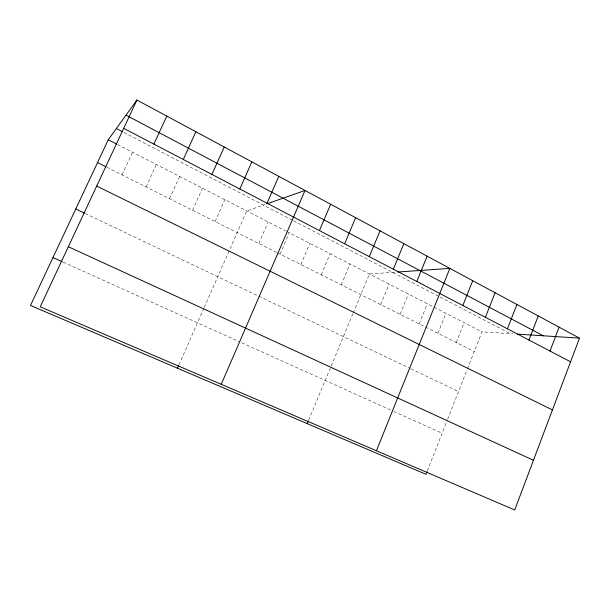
<?xml version="1.0" encoding="UTF-8"?>
<svg xmlns="http://www.w3.org/2000/svg" width="610" height="610" viewBox="0 0 610 610"><rect width="100%" height="100%" fill="white"/><g stroke="black" fill="none" stroke-linecap="round" stroke-linejoin="round"><path stroke-width="0.46" stroke-dasharray="3.05 2.29" d="M427.313 470.882L447.26 420.168M447.603 419.291L467.1 369.721M467.443 368.859L482.007 331.832L513.018 333.838M456.242 342.492L464.118 322.644M437.881 333.289L445.895 313.281M419.177 323.902L427.328 303.734M400.107 314.341L408.395 294.005M380.663 304.588L389.104 284.092M308.675 420.153L352.877 313.815M353.236 312.945L369.431 273.981L395.25 272.19M341.226 284.809L349.965 263.977M321.226 274.774L330.124 253.783M300.837 264.549L309.888 243.382M280.043 254.118L289.254 232.784M258.831 243.481L268.209 221.964M178.944 364.833L203.885 308.233M204.258 307.371L246.745 210.938L265.197 204.457M215.101 221.544L224.838 199.676M192.562 210.244L202.482 188.185M169.549 198.7L179.653 176.458M146.057 186.912L156.351 164.486M122.053 174.879L132.553 152.256M63.127 262.14L240.065 342.027M241.751 342.789L392.886 411.033M393.724 411.407L442.113 433.252M85.225 213.492L410.057 368.394M410.881 368.791L458.529 391.513M106.841 167.247L276.65 252.418M277.497 252.845L474.26 351.528M117.463 144.501L285.892 231.053M286.731 231.487L433.237 306.769M434.076 307.204L482.007 331.832M123.883 132.431L292.678 220.317M293.502 220.744L439.276 296.643M440.1 297.07L510.387 333.67"/><path stroke-width="0.91" d="M579.5 338.138L514.718 509.968L40.245 306.815L136.922 100.032L579.5 338.138L517.41 334.12M550.006 351.047L559.103 327.166M528.962 340.06L538.249 315.942M507.436 328.813L516.914 304.466M485.407 317.299L495.084 292.724M426.977 471.736L425.963 474.313L30.5 305.465L108.245 139.766L136.922 100.032M462.853 305.518L472.735 280.699M376.416 450.752L449.86 268.392L397.842 272.007M416.821 281.477L427.13 256.162M393.336 269.208L403.866 243.649M307.234 423.614L308.309 421.022M369.286 256.642L380.045 230.832M344.65 243.771L355.645 217.709M319.404 230.588L330.65 204.258M221.239 384.308L305.031 190.472L266.982 203.831M267.012 203.214L278.77 176.351M177.457 368.211L178.577 365.68M239.814 189.001L251.846 161.863M211.906 174.429L224.221 147.002M183.274 159.469L195.879 131.752M153.873 144.112L166.789 116.106M52.978 257.557L62.281 261.759M68.335 246.737L533.453 460.291M75.77 208.986L84.371 213.088M96.7 186.065L552.439 409.92M97.539 162.58L105.995 166.82M108.245 139.766L116.632 144.067M116.365 128.519L122.213 131.562M123.685 128.336L570.579 361.799M126.003 115.153L543.296 335.797"/></g></svg>
